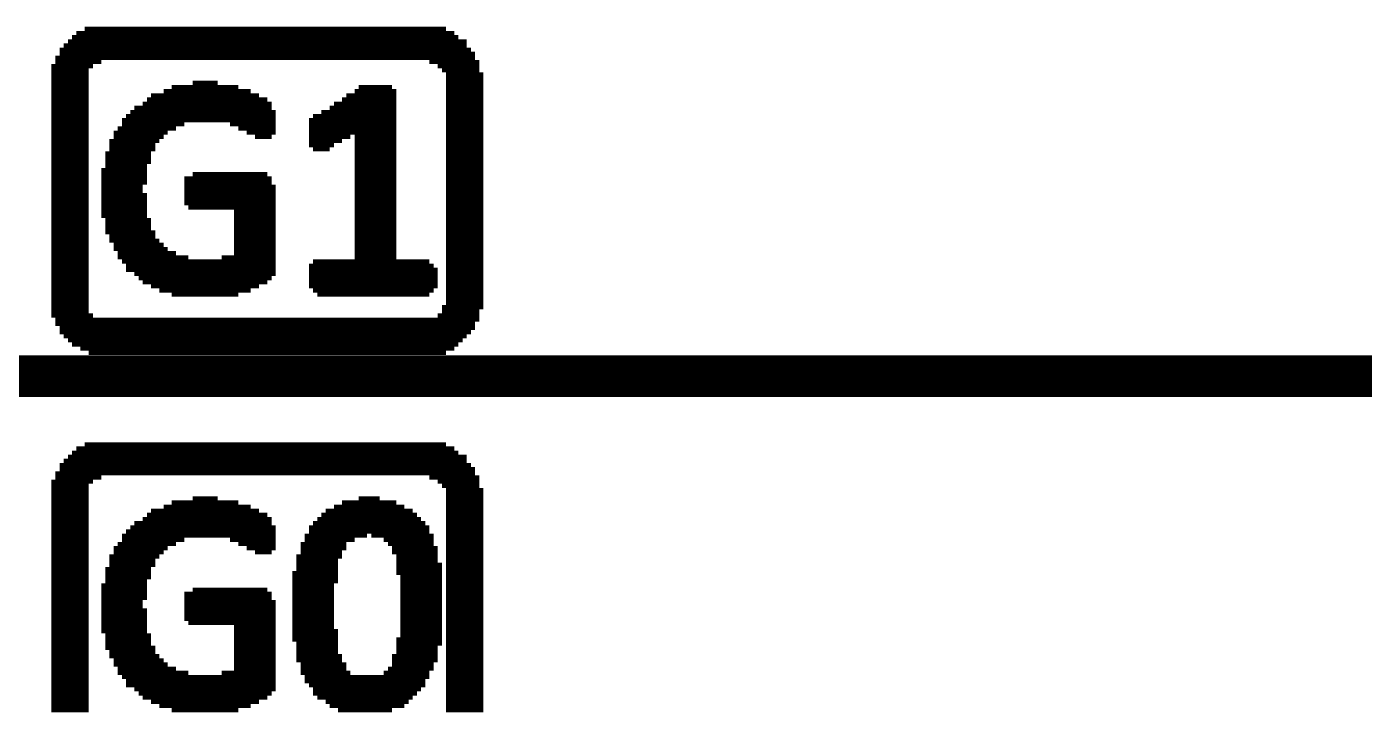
# Model space of a CAD drawing. Header units: millimetres. Extents: x -20.3 to 71.3, y -20.5 to 20.3.
# Drawn here: x 24.46 to 32.64, y -15.9 to -11.71 of the extents above; entities that cross this region are included whole.
import ezdxf

# ---------------------------------------------------------------- set-up
doc = ezdxf.new("R2010")
doc.units = ezdxf.units.MM
doc.layers.add('Top Layer', color=7, linetype='Continuous', true_color=0xff0000)
doc.layers.add('Top Silkscreen Layer', color=7, linetype='Continuous', true_color=0xffcc00)

msp = doc.modelspace()

# ---------------------------------------------------------------- linework, layer by layer
at = {"layer": 'Top Layer', "const_width": 0.254}
msp.add_lwpolyline([(22.606, -13.843), (50.2921, -13.843)], dxfattribs=at)
at = {"layer": 'Top Silkscreen Layer', "const_width": 0.0254}
for points in [[(24.7387, -11.7704), (27.1009, -11.7704)], [(24.7387, -11.7704), (27.1009, -11.7704)], [(24.7641, -11.745), (27.0755, -11.745)], [(24.7641, -11.745), (27.0755, -11.745)], [(24.8149, -11.7196), (27.0247, -11.7196)], [(24.8149, -11.7196), (27.0247, -11.7196)], [(24.6625, -11.8466), (27.1771, -11.8466)], [(24.6625, -11.8466), (27.1771, -11.8466)], [(24.6879, -11.8212), (27.1517, -11.8212)], [(24.6879, -11.8212), (27.1517, -11.8212)], [(24.7133, -11.7958), (27.1517, -11.7958)], [(24.7133, -11.7958), (27.1517, -11.7958)], [(24.6117, -11.9482), (24.8657, -11.9482)], [(24.6117, -11.9482), (24.8657, -11.9482)], [(24.6371, -11.8974), (27.2025, -11.8974)], [(24.6371, -11.8974), (27.2025, -11.8974)], [(24.6371, -11.9228), (24.9165, -11.9228)], [(24.6371, -11.9228), (24.9165, -11.9228)], [(24.6625, -11.872), (27.2025, -11.872)], [(24.6625, -11.872), (27.2025, -11.872)], [(26.9231, -11.9228), (27.2279, -11.9228)], [(26.9231, -11.9228), (27.2279, -11.9228)], [(26.9739, -11.9482), (27.2279, -11.9482)], [(26.9739, -11.9482), (27.2279, -11.9482)], [(24.6117, -11.9736), (24.8403, -11.9736)], [(24.6117, -11.9736), (24.8403, -11.9736)], [(24.6117, -11.999), (24.8403, -11.999)], [(24.6117, -11.999), (24.8403, -11.999)], [(24.6117, -12.0244), (24.8403, -12.0244)], [(24.6117, -12.0244), (24.8403, -12.0244)], [(26.9993, -11.9736), (27.2279, -11.9736)], [(26.9993, -11.9736), (27.2279, -11.9736)], [(27.0247, -11.999), (27.2533, -11.999)], [(27.0247, -11.999), (27.2533, -11.999)], [(27.0247, -12.0244), (27.2533, -12.0244)], [(27.0247, -12.0244), (27.2533, -12.0244)], [(24.6117, -12.0498), (24.8403, -12.0498)], [(24.6117, -12.0498), (24.8403, -12.0498)], [(24.6117, -12.0752), (24.8403, -12.0752)], [(24.6117, -12.0752), (24.8403, -12.0752)], [(24.6117, -12.1006), (24.8403, -12.1006)], [(24.6117, -12.1006), (24.8403, -12.1006)], [(25.2975, -12.1006), (25.8309, -12.1006)], [(25.2975, -12.1006), (25.8309, -12.1006)], [(25.3483, -12.0752), (25.7547, -12.0752)], [(25.3483, -12.0752), (25.7547, -12.0752)], [(25.4753, -12.0498), (25.6277, -12.0498)], [(25.4753, -12.0498), (25.6277, -12.0498)], [(26.4659, -12.1006), (26.7199, -12.1006)], [(26.4659, -12.1006), (26.7199, -12.1006)], [(26.4913, -12.0752), (26.6945, -12.0752)], [(26.4913, -12.0752), (26.6945, -12.0752)], [(27.0247, -12.0498), (27.2533, -12.0498)], [(27.0247, -12.0498), (27.2533, -12.0498)], [(27.0247, -12.0752), (27.2533, -12.0752)], [(27.0247, -12.0752), (27.2533, -12.0752)], [(27.0247, -12.1006), (27.2533, -12.1006)], [(27.0247, -12.1006), (27.2533, -12.1006)], [(24.6117, -12.126), (24.8403, -12.126)], [(24.6117, -12.126), (24.8403, -12.126)], [(24.6117, -12.1514), (24.8403, -12.1514)], [(24.6117, -12.1514), (24.8403, -12.1514)], [(24.6117, -12.1768), (24.8403, -12.1768)], [(24.6117, -12.1768), (24.8403, -12.1768)], [(25.1705, -12.1768), (25.9579, -12.1768)], [(25.1705, -12.1768), (25.9579, -12.1768)], [(25.1959, -12.1514), (25.9325, -12.1514)], [(25.1959, -12.1514), (25.9325, -12.1514)], [(25.2213, -12.126), (25.8817, -12.126)], [(25.2213, -12.126), (25.8817, -12.126)], [(26.3389, -12.1768), (26.7199, -12.1768)], [(26.3389, -12.1768), (26.7199, -12.1768)], [(26.3897, -12.1514), (26.7199, -12.1514)], [(26.3897, -12.1514), (26.7199, -12.1514)], [(26.4151, -12.126), (26.7199, -12.126)], [(26.4151, -12.126), (26.7199, -12.126)], [(27.0247, -12.126), (27.2533, -12.126)], [(27.0247, -12.126), (27.2533, -12.126)], [(27.0247, -12.1514), (27.2533, -12.1514)], [(27.0247, -12.1514), (27.2533, -12.1514)], [(27.0247, -12.1768), (27.2533, -12.1768)], [(27.0247, -12.1768), (27.2533, -12.1768)], [(24.6117, -12.2022), (24.8403, -12.2022)], [(24.6117, -12.2022), (24.8403, -12.2022)], [(24.6117, -12.2276), (24.8403, -12.2276)], [(24.6117, -12.2276), (24.8403, -12.2276)], [(24.6117, -12.253), (24.8403, -12.253)], [(24.6117, -12.253), (24.8403, -12.253)], [(25.0689, -12.253), (25.9833, -12.253)], [(25.0689, -12.253), (25.9833, -12.253)], [(25.0943, -12.2276), (25.9833, -12.2276)], [(25.0943, -12.2276), (25.9833, -12.2276)], [(25.1197, -12.2022), (25.9579, -12.2022)], [(25.1197, -12.2022), (25.9579, -12.2022)], [(26.2119, -12.253), (26.7199, -12.253)], [(26.2119, -12.253), (26.7199, -12.253)], [(26.2627, -12.2276), (26.7199, -12.2276)], [(26.2627, -12.2276), (26.7199, -12.2276)], [(26.3135, -12.2022), (26.7199, -12.2022)], [(26.3135, -12.2022), (26.7199, -12.2022)], [(27.0247, -12.2022), (27.2533, -12.2022)], [(27.0247, -12.2022), (27.2533, -12.2022)], [(27.0247, -12.2276), (27.2533, -12.2276)], [(27.0247, -12.2276), (27.2533, -12.2276)], [(27.0247, -12.253), (27.2533, -12.253)], [(27.0247, -12.253), (27.2533, -12.253)], [(24.6117, -12.2784), (24.8403, -12.2784)], [(24.6117, -12.2784), (24.8403, -12.2784)], [(24.6117, -12.3038), (24.8403, -12.3038)], [(24.6117, -12.3038), (24.8403, -12.3038)], [(24.6117, -12.3292), (24.8403, -12.3292)], [(24.6117, -12.3292), (24.8403, -12.3292)], [(24.6117, -12.3546), (24.8403, -12.3546)], [(24.6117, -12.3546), (24.8403, -12.3546)], [(24.9927, -12.3546), (25.3229, -12.3546)], [(24.9927, -12.3546), (25.3229, -12.3546)], [(25.0181, -12.3292), (25.3737, -12.3292)], [(25.0181, -12.3292), (25.3737, -12.3292)], [(25.0435, -12.2784), (25.9833, -12.2784)], [(25.0435, -12.2784), (25.9833, -12.2784)], [(25.0435, -12.3038), (25.4245, -12.3038)], [(25.0435, -12.3038), (25.4245, -12.3038)], [(25.7039, -12.3038), (25.9833, -12.3038)], [(25.7039, -12.3038), (25.9833, -12.3038)], [(25.7547, -12.3292), (25.9833, -12.3292)], [(25.7547, -12.3292), (25.9833, -12.3292)], [(25.8055, -12.3546), (25.9833, -12.3546)], [(25.8055, -12.3546), (25.9833, -12.3546)], [(26.1865, -12.2784), (26.7199, -12.2784)], [(26.1865, -12.2784), (26.7199, -12.2784)], [(26.1865, -12.3038), (26.7199, -12.3038)], [(26.1865, -12.3038), (26.7199, -12.3038)], [(26.1865, -12.3292), (26.7199, -12.3292)], [(26.1865, -12.3292), (26.7199, -12.3292)], [(26.1865, -12.3546), (26.7199, -12.3546)], [(26.1865, -12.3546), (26.7199, -12.3546)], [(27.0247, -12.2784), (27.2533, -12.2784)], [(27.0247, -12.2784), (27.2533, -12.2784)], [(27.0247, -12.3038), (27.2533, -12.3038)], [(27.0247, -12.3038), (27.2533, -12.3038)], [(27.0247, -12.3292), (27.2533, -12.3292)], [(27.0247, -12.3292), (27.2533, -12.3292)], [(27.0247, -12.3546), (27.2533, -12.3546)], [(27.0247, -12.3546), (27.2533, -12.3546)], [(24.6117, -12.38), (24.8403, -12.38)], [(24.6117, -12.38), (24.8403, -12.38)], [(24.6117, -12.4054), (24.8403, -12.4054)], [(24.6117, -12.4054), (24.8403, -12.4054)], [(24.6117, -12.4308), (24.8403, -12.4308)], [(24.6117, -12.4308), (24.8403, -12.4308)], [(24.9673, -12.4054), (25.2721, -12.4054)], [(24.9673, -12.4054), (25.2721, -12.4054)], [(24.9673, -12.4308), (25.2467, -12.4308)], [(24.9673, -12.4308), (25.2467, -12.4308)], [(24.9927, -12.38), (25.2975, -12.38)], [(24.9927, -12.38), (25.2975, -12.38)], [(25.8563, -12.38), (25.9579, -12.38)], [(25.8563, -12.38), (25.9579, -12.38)], [(26.1865, -12.38), (26.4405, -12.38)], [(26.1865, -12.38), (26.4405, -12.38)], [(26.1865, -12.4054), (26.3897, -12.4054)], [(26.1865, -12.4054), (26.3897, -12.4054)], [(26.1865, -12.4308), (26.3389, -12.4308)], [(26.1865, -12.4308), (26.3389, -12.4308)], [(26.4659, -12.38), (26.7199, -12.38)], [(26.4659, -12.38), (26.7199, -12.38)], [(26.4659, -12.4054), (26.7199, -12.4054)], [(26.4659, -12.4054), (26.7199, -12.4054)], [(26.4659, -12.4308), (26.7199, -12.4308)], [(26.4659, -12.4308), (26.7199, -12.4308)], [(27.0247, -12.38), (27.2533, -12.38)], [(27.0247, -12.38), (27.2533, -12.38)], [(27.0247, -12.4054), (27.2533, -12.4054)], [(27.0247, -12.4054), (27.2533, -12.4054)], [(27.0247, -12.4308), (27.2533, -12.4308)], [(27.0247, -12.4308), (27.2533, -12.4308)], [(24.6117, -12.4562), (24.8403, -12.4562)], [(24.6117, -12.4562), (24.8403, -12.4562)], [(24.6117, -12.4816), (24.8403, -12.4816)], [(24.6117, -12.4816), (24.8403, -12.4816)], [(24.6117, -12.507), (24.8403, -12.507)], [(24.6117, -12.507), (24.8403, -12.507)], [(24.9419, -12.4816), (25.2213, -12.4816)], [(24.9419, -12.4816), (25.2213, -12.4816)], [(24.9419, -12.507), (25.2213, -12.507)], [(24.9419, -12.507), (25.2213, -12.507)], [(24.9673, -12.4562), (25.2467, -12.4562)], [(24.9673, -12.4562), (25.2467, -12.4562)], [(26.2119, -12.4562), (26.3135, -12.4562)], [(26.2119, -12.4562), (26.3135, -12.4562)], [(26.4659, -12.4562), (26.7199, -12.4562)], [(26.4659, -12.4562), (26.7199, -12.4562)], [(26.4659, -12.4816), (26.7199, -12.4816)], [(26.4659, -12.4816), (26.7199, -12.4816)], [(26.4659, -12.507), (26.7199, -12.507)], [(26.4659, -12.507), (26.7199, -12.507)], [(27.0247, -12.4562), (27.2533, -12.4562)], [(27.0247, -12.4562), (27.2533, -12.4562)], [(27.0247, -12.4816), (27.2533, -12.4816)], [(27.0247, -12.4816), (27.2533, -12.4816)], [(27.0247, -12.507), (27.2533, -12.507)], [(27.0247, -12.507), (27.2533, -12.507)], [(24.6117, -12.5324), (24.8403, -12.5324)], [(24.6117, -12.5324), (24.8403, -12.5324)], [(24.6117, -12.5578), (24.8403, -12.5578)], [(24.6117, -12.5578), (24.8403, -12.5578)], [(24.6117, -12.5832), (24.8403, -12.5832)], [(24.6117, -12.5832), (24.8403, -12.5832)], [(24.9165, -12.5832), (25.1959, -12.5832)], [(24.9165, -12.5832), (25.1959, -12.5832)], [(24.9419, -12.5324), (25.2213, -12.5324)], [(24.9419, -12.5324), (25.2213, -12.5324)], [(24.9419, -12.5578), (25.1959, -12.5578)], [(24.9419, -12.5578), (25.1959, -12.5578)], [(26.4659, -12.5324), (26.7199, -12.5324)], [(26.4659, -12.5324), (26.7199, -12.5324)], [(26.4659, -12.5578), (26.7199, -12.5578)], [(26.4659, -12.5578), (26.7199, -12.5578)], [(26.4659, -12.5832), (26.7199, -12.5832)], [(26.4659, -12.5832), (26.7199, -12.5832)], [(27.0247, -12.5324), (27.2533, -12.5324)], [(27.0247, -12.5324), (27.2533, -12.5324)], [(27.0247, -12.5578), (27.2533, -12.5578)], [(27.0247, -12.5578), (27.2533, -12.5578)], [(27.0247, -12.5832), (27.2533, -12.5832)], [(27.0247, -12.5832), (27.2533, -12.5832)], [(24.6117, -12.6086), (24.8403, -12.6086)], [(24.6117, -12.6086), (24.8403, -12.6086)], [(24.6117, -12.634), (24.8403, -12.634)], [(24.6117, -12.634), (24.8403, -12.634)], [(24.6117, -12.6594), (24.8403, -12.6594)], [(24.6117, -12.6594), (24.8403, -12.6594)], [(24.6117, -12.6848), (24.8403, -12.6848)], [(24.6117, -12.6848), (24.8403, -12.6848)], [(24.9165, -12.6086), (25.1959, -12.6086)], [(24.9165, -12.6086), (25.1959, -12.6086)], [(24.9165, -12.634), (25.1959, -12.634)], [(24.9165, -12.634), (25.1959, -12.634)], [(24.9165, -12.6594), (25.1959, -12.6594)], [(24.9165, -12.6594), (25.1959, -12.6594)], [(24.9165, -12.6848), (25.1705, -12.6848)], [(24.9165, -12.6848), (25.1705, -12.6848)], [(25.4245, -12.634), (25.9579, -12.634)], [(25.4245, -12.634), (25.9579, -12.634)], [(25.4245, -12.6594), (25.9579, -12.6594)], [(25.4245, -12.6594), (25.9579, -12.6594)], [(25.4245, -12.6848), (25.9833, -12.6848)], [(25.4245, -12.6848), (25.9833, -12.6848)], [(25.4753, -12.6086), (25.9325, -12.6086)], [(25.4753, -12.6086), (25.9325, -12.6086)], [(26.4659, -12.6086), (26.7199, -12.6086)], [(26.4659, -12.6086), (26.7199, -12.6086)], [(26.4659, -12.634), (26.7199, -12.634)], [(26.4659, -12.634), (26.7199, -12.634)], [(26.4659, -12.6594), (26.7199, -12.6594)], [(26.4659, -12.6594), (26.7199, -12.6594)], [(26.4659, -12.6848), (26.7199, -12.6848)], [(26.4659, -12.6848), (26.7199, -12.6848)], [(27.0247, -12.6086), (27.2533, -12.6086)], [(27.0247, -12.6086), (27.2533, -12.6086)], [(27.0247, -12.634), (27.2533, -12.634)], [(27.0247, -12.634), (27.2533, -12.634)], [(27.0247, -12.6594), (27.2533, -12.6594)], [(27.0247, -12.6594), (27.2533, -12.6594)], [(27.0247, -12.6848), (27.2533, -12.6848)], [(27.0247, -12.6848), (27.2533, -12.6848)], [(24.6117, -12.7102), (24.8403, -12.7102)], [(24.6117, -12.7102), (24.8403, -12.7102)], [(24.6117, -12.7356), (24.8403, -12.7356)], [(24.6117, -12.7356), (24.8403, -12.7356)], [(24.6117, -12.761), (24.8403, -12.761)], [(24.6117, -12.761), (24.8403, -12.761)], [(24.9165, -12.7102), (25.1705, -12.7102)], [(24.9165, -12.7102), (25.1705, -12.7102)], [(24.9165, -12.7356), (25.1959, -12.7356)], [(24.9165, -12.7356), (25.1959, -12.7356)], [(24.9165, -12.761), (25.1959, -12.761)], [(24.9165, -12.761), (25.1959, -12.761)], [(25.4245, -12.7102), (25.9833, -12.7102)], [(25.4245, -12.7102), (25.9833, -12.7102)], [(25.4245, -12.7356), (25.9833, -12.7356)], [(25.4245, -12.7356), (25.9833, -12.7356)], [(25.4245, -12.761), (25.9833, -12.761)], [(25.4245, -12.761), (25.9833, -12.761)], [(26.4659, -12.7102), (26.7199, -12.7102)], [(26.4659, -12.7102), (26.7199, -12.7102)], [(26.4659, -12.7356), (26.7199, -12.7356)], [(26.4659, -12.7356), (26.7199, -12.7356)], [(26.4659, -12.761), (26.7199, -12.761)], [(26.4659, -12.761), (26.7199, -12.761)], [(27.0247, -12.7102), (27.2533, -12.7102)], [(27.0247, -12.7102), (27.2533, -12.7102)], [(27.0247, -12.7356), (27.2533, -12.7356)], [(27.0247, -12.7356), (27.2533, -12.7356)], [(27.0247, -12.761), (27.2533, -12.761)], [(27.0247, -12.761), (27.2533, -12.761)], [(24.6117, -12.7864), (24.8403, -12.7864)], [(24.6117, -12.7864), (24.8403, -12.7864)], [(24.6117, -12.8118), (24.8403, -12.8118)], [(24.6117, -12.8118), (24.8403, -12.8118)], [(24.6117, -12.8372), (24.8403, -12.8372)], [(24.6117, -12.8372), (24.8403, -12.8372)], [(24.9165, -12.7864), (25.1959, -12.7864)], [(24.9165, -12.7864), (25.1959, -12.7864)], [(24.9165, -12.8118), (25.1959, -12.8118)], [(24.9165, -12.8118), (25.1959, -12.8118)], [(24.9165, -12.8372), (25.1959, -12.8372)], [(24.9165, -12.8372), (25.1959, -12.8372)], [(25.4245, -12.7864), (25.9833, -12.7864)], [(25.4245, -12.7864), (25.9833, -12.7864)], [(25.4499, -12.8118), (25.9833, -12.8118)], [(25.4499, -12.8118), (25.9833, -12.8118)], [(25.7293, -12.8372), (25.9833, -12.8372)], [(25.7293, -12.8372), (25.9833, -12.8372)], [(26.4659, -12.7864), (26.7199, -12.7864)], [(26.4659, -12.7864), (26.7199, -12.7864)], [(26.4659, -12.8118), (26.7199, -12.8118)], [(26.4659, -12.8118), (26.7199, -12.8118)], [(26.4659, -12.8372), (26.7199, -12.8372)], [(26.4659, -12.8372), (26.7199, -12.8372)], [(27.0247, -12.7864), (27.2533, -12.7864)], [(27.0247, -12.7864), (27.2533, -12.7864)], [(27.0247, -12.8118), (27.2533, -12.8118)], [(27.0247, -12.8118), (27.2533, -12.8118)], [(27.0247, -12.8372), (27.2533, -12.8372)], [(27.0247, -12.8372), (27.2533, -12.8372)], [(24.6117, -12.8626), (24.8403, -12.8626)], [(24.6117, -12.8626), (24.8403, -12.8626)], [(24.6117, -12.888), (24.8403, -12.888)], [(24.6117, -12.888), (24.8403, -12.888)], [(24.6117, -12.9134), (24.8403, -12.9134)], [(24.6117, -12.9134), (24.8403, -12.9134)], [(24.9165, -12.8626), (25.1959, -12.8626)], [(24.9165, -12.8626), (25.1959, -12.8626)], [(24.9419, -12.888), (25.2213, -12.888)], [(24.9419, -12.888), (25.2213, -12.888)], [(24.9419, -12.9134), (25.2213, -12.9134)], [(24.9419, -12.9134), (25.2213, -12.9134)], [(25.7293, -12.8626), (25.9833, -12.8626)], [(25.7293, -12.8626), (25.9833, -12.8626)], [(25.7293, -12.888), (25.9833, -12.888)], [(25.7293, -12.888), (25.9833, -12.888)], [(25.7293, -12.9134), (25.9833, -12.9134)], [(25.7293, -12.9134), (25.9833, -12.9134)], [(26.4659, -12.8626), (26.7199, -12.8626)], [(26.4659, -12.8626), (26.7199, -12.8626)], [(26.4659, -12.888), (26.7199, -12.888)], [(26.4659, -12.888), (26.7199, -12.888)], [(26.4659, -12.9134), (26.7199, -12.9134)], [(26.4659, -12.9134), (26.7199, -12.9134)], [(27.0247, -12.8626), (27.2533, -12.8626)], [(27.0247, -12.8626), (27.2533, -12.8626)], [(27.0247, -12.888), (27.2533, -12.888)], [(27.0247, -12.888), (27.2533, -12.888)], [(27.0247, -12.9134), (27.2533, -12.9134)], [(27.0247, -12.9134), (27.2533, -12.9134)], [(24.6117, -12.9388), (24.8403, -12.9388)], [(24.6117, -12.9388), (24.8403, -12.9388)], [(24.6117, -12.9642), (24.8403, -12.9642)], [(24.6117, -12.9642), (24.8403, -12.9642)], [(24.6117, -12.9896), (24.8403, -12.9896)], [(24.6117, -12.9896), (24.8403, -12.9896)], [(24.9419, -12.9388), (25.2213, -12.9388)], [(24.9419, -12.9388), (25.2213, -12.9388)], [(24.9419, -12.9642), (25.2467, -12.9642)], [(24.9419, -12.9642), (25.2467, -12.9642)], [(24.9673, -12.9896), (25.2467, -12.9896)], [(24.9673, -12.9896), (25.2467, -12.9896)], [(25.7293, -12.9388), (25.9833, -12.9388)], [(25.7293, -12.9388), (25.9833, -12.9388)], [(25.7293, -12.9642), (25.9833, -12.9642)], [(25.7293, -12.9642), (25.9833, -12.9642)], [(25.7293, -12.9896), (25.9833, -12.9896)], [(25.7293, -12.9896), (25.9833, -12.9896)], [(26.4659, -12.9388), (26.7199, -12.9388)], [(26.4659, -12.9388), (26.7199, -12.9388)], [(26.4659, -12.9642), (26.7199, -12.9642)], [(26.4659, -12.9642), (26.7199, -12.9642)], [(26.4659, -12.9896), (26.7199, -12.9896)], [(26.4659, -12.9896), (26.7199, -12.9896)], [(27.0247, -12.9388), (27.2533, -12.9388)], [(27.0247, -12.9388), (27.2533, -12.9388)], [(27.0247, -12.9642), (27.2533, -12.9642)], [(27.0247, -12.9642), (27.2533, -12.9642)], [(27.0247, -12.9896), (27.2533, -12.9896)], [(27.0247, -12.9896), (27.2533, -12.9896)], [(24.6117, -13.015), (24.8403, -13.015)], [(24.6117, -13.015), (24.8403, -13.015)], [(24.6117, -13.0404), (24.8403, -13.0404)], [(24.6117, -13.0404), (24.8403, -13.0404)], [(24.6117, -13.0658), (24.8403, -13.0658)], [(24.6117, -13.0658), (24.8403, -13.0658)], [(24.6117, -13.0912), (24.8403, -13.0912)], [(24.6117, -13.0912), (24.8403, -13.0912)], [(24.9673, -13.015), (25.2721, -13.015)], [(24.9673, -13.015), (25.2721, -13.015)], [(24.9927, -13.0404), (25.2975, -13.0404)], [(24.9927, -13.0404), (25.2975, -13.0404)], [(24.9927, -13.0658), (25.3229, -13.0658)], [(24.9927, -13.0658), (25.3229, -13.0658)], [(25.0181, -13.0912), (25.3737, -13.0912)], [(25.0181, -13.0912), (25.3737, -13.0912)], [(25.7293, -13.015), (25.9833, -13.015)], [(25.7293, -13.015), (25.9833, -13.015)], [(25.7293, -13.0404), (25.9833, -13.0404)], [(25.7293, -13.0404), (25.9833, -13.0404)], [(25.7293, -13.0658), (25.9833, -13.0658)], [(25.7293, -13.0658), (25.9833, -13.0658)], [(25.7293, -13.0912), (25.9833, -13.0912)], [(25.7293, -13.0912), (25.9833, -13.0912)], [(26.4659, -13.015), (26.7199, -13.015)], [(26.4659, -13.015), (26.7199, -13.015)], [(26.4659, -13.0404), (26.7199, -13.0404)], [(26.4659, -13.0404), (26.7199, -13.0404)], [(26.4659, -13.0658), (26.7199, -13.0658)], [(26.4659, -13.0658), (26.7199, -13.0658)], [(26.4659, -13.0912), (26.7199, -13.0912)], [(26.4659, -13.0912), (26.7199, -13.0912)], [(27.0247, -13.015), (27.2533, -13.015)], [(27.0247, -13.015), (27.2533, -13.015)], [(27.0247, -13.0404), (27.2533, -13.0404)], [(27.0247, -13.0404), (27.2533, -13.0404)], [(27.0247, -13.0658), (27.2533, -13.0658)], [(27.0247, -13.0658), (27.2533, -13.0658)], [(27.0247, -13.0912), (27.2533, -13.0912)], [(27.0247, -13.0912), (27.2533, -13.0912)], [(24.6117, -13.1166), (24.8403, -13.1166)], [(24.6117, -13.1166), (24.8403, -13.1166)], [(24.6117, -13.142), (24.8403, -13.142)], [(24.6117, -13.142), (24.8403, -13.142)], [(24.6117, -13.1674), (24.8403, -13.1674)], [(24.6117, -13.1674), (24.8403, -13.1674)], [(25.0181, -13.1166), (25.4499, -13.1166)], [(25.0181, -13.1166), (25.4499, -13.1166)], [(25.0435, -13.142), (25.9833, -13.142)], [(25.0435, -13.142), (25.9833, -13.142)], [(25.0689, -13.1674), (25.9833, -13.1674)], [(25.0689, -13.1674), (25.9833, -13.1674)], [(25.6531, -13.1166), (25.9833, -13.1166)], [(25.6531, -13.1166), (25.9833, -13.1166)], [(26.1865, -13.1674), (26.9485, -13.1674)], [(26.1865, -13.1674), (26.9485, -13.1674)], [(26.2119, -13.142), (26.9231, -13.142)], [(26.2119, -13.142), (26.9231, -13.142)], [(26.4659, -13.1166), (26.7199, -13.1166)], [(26.4659, -13.1166), (26.7199, -13.1166)], [(27.0247, -13.1166), (27.2533, -13.1166)], [(27.0247, -13.1166), (27.2533, -13.1166)], [(27.0247, -13.142), (27.2533, -13.142)], [(27.0247, -13.142), (27.2533, -13.142)], [(27.0247, -13.1674), (27.2533, -13.1674)], [(27.0247, -13.1674), (27.2533, -13.1674)], [(24.6117, -13.1928), (24.8403, -13.1928)], [(24.6117, -13.1928), (24.8403, -13.1928)], [(24.6117, -13.2182), (24.8403, -13.2182)], [(24.6117, -13.2182), (24.8403, -13.2182)], [(24.6117, -13.2436), (24.8403, -13.2436)], [(24.6117, -13.2436), (24.8403, -13.2436)], [(25.0689, -13.1928), (25.9833, -13.1928)], [(25.0689, -13.1928), (25.9833, -13.1928)], [(25.1197, -13.2182), (25.9833, -13.2182)], [(25.1197, -13.2182), (25.9833, -13.2182)], [(25.1451, -13.2436), (25.9579, -13.2436)], [(25.1451, -13.2436), (25.9579, -13.2436)], [(26.1865, -13.1928), (26.9739, -13.1928)], [(26.1865, -13.1928), (26.9739, -13.1928)], [(26.1865, -13.2182), (26.9739, -13.2182)], [(26.1865, -13.2182), (26.9739, -13.2182)], [(26.1865, -13.2436), (26.9739, -13.2436)], [(26.1865, -13.2436), (26.9739, -13.2436)], [(27.0247, -13.1928), (27.2533, -13.1928)], [(27.0247, -13.1928), (27.2533, -13.1928)], [(27.0247, -13.2182), (27.2533, -13.2182)], [(27.0247, -13.2182), (27.2533, -13.2182)], [(27.0247, -13.2436), (27.2533, -13.2436)], [(27.0247, -13.2436), (27.2533, -13.2436)], [(24.6117, -13.269), (24.8403, -13.269)], [(24.6117, -13.269), (24.8403, -13.269)], [(24.6117, -13.2944), (24.8403, -13.2944)], [(24.6117, -13.2944), (24.8403, -13.2944)], [(24.6117, -13.3198), (24.8403, -13.3198)], [(24.6117, -13.3198), (24.8403, -13.3198)], [(25.1705, -13.269), (25.9325, -13.269)], [(25.1705, -13.269), (25.9325, -13.269)], [(25.2213, -13.2944), (25.8817, -13.2944)], [(25.2213, -13.2944), (25.8817, -13.2944)], [(25.2721, -13.3198), (25.8309, -13.3198)], [(25.2721, -13.3198), (25.8309, -13.3198)], [(26.1865, -13.269), (26.9739, -13.269)], [(26.1865, -13.269), (26.9739, -13.269)], [(26.1865, -13.2944), (26.9739, -13.2944)], [(26.1865, -13.2944), (26.9739, -13.2944)], [(26.2119, -13.3198), (26.9485, -13.3198)], [(26.2119, -13.3198), (26.9485, -13.3198)], [(27.0247, -13.269), (27.2533, -13.269)], [(27.0247, -13.269), (27.2533, -13.269)], [(27.0247, -13.2944), (27.2533, -13.2944)], [(27.0247, -13.2944), (27.2533, -13.2944)], [(27.0247, -13.3198), (27.2533, -13.3198)], [(27.0247, -13.3198), (27.2533, -13.3198)], [(24.6117, -13.3452), (24.8403, -13.3452)], [(24.6117, -13.3452), (24.8403, -13.3452)], [(24.6117, -13.3706), (24.8403, -13.3706)], [(24.6117, -13.3706), (24.8403, -13.3706)], [(24.6117, -13.396), (24.8403, -13.396)], [(24.6117, -13.396), (24.8403, -13.396)], [(24.6117, -13.4214), (24.8403, -13.4214)], [(24.6117, -13.4214), (24.8403, -13.4214)], [(25.3483, -13.3452), (25.7547, -13.3452)], [(25.3483, -13.3452), (25.7547, -13.3452)], [(26.2373, -13.3452), (26.9231, -13.3452)], [(26.2373, -13.3452), (26.9231, -13.3452)], [(26.9993, -13.4214), (27.2533, -13.4214)], [(26.9993, -13.4214), (27.2533, -13.4214)], [(27.0247, -13.3452), (27.2533, -13.3452)], [(27.0247, -13.3452), (27.2533, -13.3452)], [(27.0247, -13.3706), (27.2533, -13.3706)], [(27.0247, -13.3706), (27.2533, -13.3706)], [(27.0247, -13.396), (27.2533, -13.396)], [(27.0247, -13.396), (27.2533, -13.396)], [(24.6117, -13.4468), (24.8403, -13.4468)], [(24.6117, -13.4468), (24.8403, -13.4468)], [(24.6117, -13.4722), (24.8657, -13.4722)], [(24.6117, -13.4722), (24.8657, -13.4722)], [(24.6371, -13.4976), (27.2279, -13.4976)], [(24.6371, -13.4976), (27.2279, -13.4976)], [(26.9739, -13.4722), (27.2279, -13.4722)], [(26.9739, -13.4722), (27.2279, -13.4722)], [(26.9993, -13.4468), (27.2279, -13.4468)], [(26.9993, -13.4468), (27.2279, -13.4468)], [(24.6371, -13.523), (27.2025, -13.523)], [(24.6371, -13.523), (27.2025, -13.523)], [(24.6625, -13.5484), (27.2025, -13.5484)], [(24.6625, -13.5484), (27.2025, -13.5484)], [(24.6625, -13.5738), (27.1771, -13.5738)], [(24.6625, -13.5738), (27.1771, -13.5738)], [(24.6879, -13.5992), (27.1517, -13.5992)], [(24.6879, -13.5992), (27.1517, -13.5992)], [(24.7133, -13.6246), (27.1263, -13.6246)], [(24.7133, -13.6246), (27.1263, -13.6246)], [(24.7387, -13.65), (27.1009, -13.65)], [(24.7387, -13.65), (27.1009, -13.65)], [(24.7895, -13.6754), (27.0755, -13.6754)], [(24.7895, -13.6754), (27.0755, -13.6754)], [(24.8403, -13.7008), (27.0247, -13.7008)], [(24.8403, -13.7008), (27.0247, -13.7008)], [(24.7387, -14.3104), (27.1009, -14.3104)], [(24.7387, -14.3104), (27.1009, -14.3104)], [(24.7641, -14.285), (27.0755, -14.285)], [(24.7641, -14.285), (27.0755, -14.285)], [(24.8149, -14.2596), (27.0247, -14.2596)], [(24.8149, -14.2596), (27.0247, -14.2596)], [(24.6625, -14.3866), (27.1771, -14.3866)], [(24.6625, -14.3866), (27.1771, -14.3866)], [(24.6879, -14.3612), (27.1517, -14.3612)], [(24.6879, -14.3612), (27.1517, -14.3612)], [(24.7133, -14.3358), (27.1517, -14.3358)], [(24.7133, -14.3358), (27.1517, -14.3358)], [(24.6371, -14.4374), (27.2025, -14.4374)], [(24.6371, -14.4374), (27.2025, -14.4374)], [(24.6371, -14.4628), (24.9165, -14.4628)], [(24.6371, -14.4628), (24.9165, -14.4628)], [(24.6625, -14.412), (27.2025, -14.412)], [(24.6625, -14.412), (27.2025, -14.412)], [(26.9231, -14.4628), (27.2279, -14.4628)], [(26.9231, -14.4628), (27.2279, -14.4628)], [(24.6117, -14.4882), (24.8657, -14.4882)], [(24.6117, -14.4882), (24.8657, -14.4882)], [(24.6117, -14.5136), (24.8403, -14.5136)], [(24.6117, -14.5136), (24.8403, -14.5136)], [(24.6117, -14.539), (24.8403, -14.539)], [(24.6117, -14.539), (24.8403, -14.539)], [(24.6117, -14.5644), (24.8403, -14.5644)], [(24.6117, -14.5644), (24.8403, -14.5644)], [(26.9739, -14.4882), (27.2279, -14.4882)], [(26.9739, -14.4882), (27.2279, -14.4882)], [(26.9993, -14.5136), (27.2279, -14.5136)], [(26.9993, -14.5136), (27.2279, -14.5136)], [(27.0247, -14.539), (27.2533, -14.539)], [(27.0247, -14.539), (27.2533, -14.539)], [(27.0247, -14.5644), (27.2533, -14.5644)], [(27.0247, -14.5644), (27.2533, -14.5644)], [(24.6117, -14.5898), (24.8403, -14.5898)], [(24.6117, -14.5898), (24.8403, -14.5898)], [(24.6117, -14.6152), (24.8403, -14.6152)], [(24.6117, -14.6152), (24.8403, -14.6152)], [(24.6117, -14.6406), (24.8403, -14.6406)], [(24.6117, -14.6406), (24.8403, -14.6406)], [(25.2975, -14.6406), (25.8309, -14.6406)], [(25.2975, -14.6406), (25.8309, -14.6406)], [(25.3483, -14.6152), (25.7547, -14.6152)], [(25.3483, -14.6152), (25.7547, -14.6152)], [(25.4753, -14.5898), (25.6277, -14.5898)], [(25.4753, -14.5898), (25.6277, -14.5898)], [(26.3389, -14.6406), (26.7707, -14.6406)], [(26.3389, -14.6406), (26.7707, -14.6406)], [(26.3897, -14.6152), (26.7199, -14.6152)], [(26.3897, -14.6152), (26.7199, -14.6152)], [(26.4913, -14.5898), (26.6183, -14.5898)], [(26.4913, -14.5898), (26.6183, -14.5898)], [(27.0247, -14.5898), (27.2533, -14.5898)], [(27.0247, -14.5898), (27.2533, -14.5898)], [(27.0247, -14.6152), (27.2533, -14.6152)], [(27.0247, -14.6152), (27.2533, -14.6152)], [(27.0247, -14.6406), (27.2533, -14.6406)], [(27.0247, -14.6406), (27.2533, -14.6406)], [(24.6117, -14.666), (24.8403, -14.666)], [(24.6117, -14.666), (24.8403, -14.666)], [(24.6117, -14.6914), (24.8403, -14.6914)], [(24.6117, -14.6914), (24.8403, -14.6914)], [(24.6117, -14.7168), (24.8403, -14.7168)], [(24.6117, -14.7168), (24.8403, -14.7168)], [(25.1705, -14.7168), (25.9579, -14.7168)], [(25.1705, -14.7168), (25.9579, -14.7168)], [(25.1959, -14.6914), (25.9325, -14.6914)], [(25.1959, -14.6914), (25.9325, -14.6914)], [(25.2213, -14.666), (25.8817, -14.666)], [(25.2213, -14.666), (25.8817, -14.666)], [(26.2373, -14.7168), (26.8723, -14.7168)], [(26.2373, -14.7168), (26.8723, -14.7168)], [(26.2627, -14.6914), (26.8469, -14.6914)], [(26.2627, -14.6914), (26.8469, -14.6914)], [(26.2881, -14.666), (26.8215, -14.666)], [(26.2881, -14.666), (26.8215, -14.666)], [(27.0247, -14.666), (27.2533, -14.666)], [(27.0247, -14.666), (27.2533, -14.666)], [(27.0247, -14.6914), (27.2533, -14.6914)], [(27.0247, -14.6914), (27.2533, -14.6914)], [(27.0247, -14.7168), (27.2533, -14.7168)], [(27.0247, -14.7168), (27.2533, -14.7168)], [(24.6117, -14.7422), (24.8403, -14.7422)], [(24.6117, -14.7422), (24.8403, -14.7422)], [(24.6117, -14.7676), (24.8403, -14.7676)], [(24.6117, -14.7676), (24.8403, -14.7676)], [(24.6117, -14.793), (24.8403, -14.793)], [(24.6117, -14.793), (24.8403, -14.793)], [(25.0689, -14.793), (25.9833, -14.793)], [(25.0689, -14.793), (25.9833, -14.793)], [(25.0943, -14.7676), (25.9833, -14.7676)], [(25.0943, -14.7676), (25.9833, -14.7676)], [(25.1197, -14.7422), (25.9579, -14.7422)], [(25.1197, -14.7422), (25.9579, -14.7422)], [(26.1865, -14.7676), (26.9231, -14.7676)], [(26.1865, -14.7676), (26.9231, -14.7676)], [(26.1865, -14.793), (26.9231, -14.793)], [(26.1865, -14.793), (26.9231, -14.793)], [(26.2119, -14.7422), (26.8977, -14.7422)], [(26.2119, -14.7422), (26.8977, -14.7422)], [(27.0247, -14.7422), (27.2533, -14.7422)], [(27.0247, -14.7422), (27.2533, -14.7422)], [(27.0247, -14.7676), (27.2533, -14.7676)], [(27.0247, -14.7676), (27.2533, -14.7676)], [(27.0247, -14.793), (27.2533, -14.793)], [(27.0247, -14.793), (27.2533, -14.793)], [(24.6117, -14.8184), (24.8403, -14.8184)], [(24.6117, -14.8184), (24.8403, -14.8184)], [(24.6117, -14.8438), (24.8403, -14.8438)], [(24.6117, -14.8438), (24.8403, -14.8438)], [(24.6117, -14.8692), (24.8403, -14.8692)], [(24.6117, -14.8692), (24.8403, -14.8692)], [(25.0181, -14.8692), (25.3737, -14.8692)], [(25.0181, -14.8692), (25.3737, -14.8692)], [(25.0435, -14.8184), (25.9833, -14.8184)], [(25.0435, -14.8184), (25.9833, -14.8184)], [(25.0435, -14.8438), (25.4245, -14.8438)], [(25.0435, -14.8438), (25.4245, -14.8438)], [(25.7039, -14.8438), (25.9833, -14.8438)], [(25.7039, -14.8438), (25.9833, -14.8438)], [(25.7547, -14.8692), (25.9833, -14.8692)], [(25.7547, -14.8692), (25.9833, -14.8692)], [(26.1357, -14.8692), (26.4151, -14.8692)], [(26.1357, -14.8692), (26.4151, -14.8692)], [(26.1611, -14.8184), (26.5421, -14.8184)], [(26.1611, -14.8184), (26.5421, -14.8184)], [(26.1611, -14.8438), (26.4659, -14.8438)], [(26.1611, -14.8438), (26.4659, -14.8438)], [(26.5675, -14.8184), (26.9485, -14.8184)], [(26.5675, -14.8184), (26.9485, -14.8184)], [(26.6437, -14.8438), (26.9485, -14.8438)], [(26.6437, -14.8438), (26.9485, -14.8438)], [(26.6691, -14.8692), (26.9485, -14.8692)], [(26.6691, -14.8692), (26.9485, -14.8692)], [(27.0247, -14.8184), (27.2533, -14.8184)], [(27.0247, -14.8184), (27.2533, -14.8184)], [(27.0247, -14.8438), (27.2533, -14.8438)], [(27.0247, -14.8438), (27.2533, -14.8438)], [(27.0247, -14.8692), (27.2533, -14.8692)], [(27.0247, -14.8692), (27.2533, -14.8692)], [(24.6117, -14.8946), (24.8403, -14.8946)], [(24.6117, -14.8946), (24.8403, -14.8946)], [(24.6117, -14.92), (24.8403, -14.92)], [(24.6117, -14.92), (24.8403, -14.92)], [(24.6117, -14.9454), (24.8403, -14.9454)], [(24.6117, -14.9454), (24.8403, -14.9454)], [(24.6117, -14.9708), (24.8403, -14.9708)], [(24.6117, -14.9708), (24.8403, -14.9708)], [(24.9673, -14.9454), (25.2721, -14.9454)], [(24.9673, -14.9454), (25.2721, -14.9454)], [(24.9673, -14.9708), (25.2467, -14.9708)], [(24.9673, -14.9708), (25.2467, -14.9708)], [(24.9927, -14.8946), (25.3229, -14.8946)], [(24.9927, -14.8946), (25.3229, -14.8946)], [(24.9927, -14.92), (25.2975, -14.92)], [(24.9927, -14.92), (25.2975, -14.92)], [(25.8055, -14.8946), (25.9833, -14.8946)], [(25.8055, -14.8946), (25.9833, -14.8946)], [(25.8563, -14.92), (25.9579, -14.92)], [(25.8563, -14.92), (25.9579, -14.92)], [(26.1103, -14.9454), (26.3897, -14.9454)], [(26.1103, -14.9454), (26.3897, -14.9454)], [(26.1103, -14.9708), (26.3643, -14.9708)], [(26.1103, -14.9708), (26.3643, -14.9708)], [(26.1357, -14.8946), (26.4151, -14.8946)], [(26.1357, -14.8946), (26.4151, -14.8946)], [(26.1357, -14.92), (26.3897, -14.92)], [(26.1357, -14.92), (26.3897, -14.92)], [(26.6945, -14.8946), (26.9739, -14.8946)], [(26.6945, -14.8946), (26.9739, -14.8946)], [(26.6945, -14.92), (26.9739, -14.92)], [(26.6945, -14.92), (26.9739, -14.92)], [(26.7199, -14.9454), (26.9739, -14.9454)], [(26.7199, -14.9454), (26.9739, -14.9454)], [(26.7199, -14.9708), (26.9739, -14.9708)], [(26.7199, -14.9708), (26.9739, -14.9708)], [(27.0247, -14.8946), (27.2533, -14.8946)], [(27.0247, -14.8946), (27.2533, -14.8946)], [(27.0247, -14.92), (27.2533, -14.92)], [(27.0247, -14.92), (27.2533, -14.92)], [(27.0247, -14.9454), (27.2533, -14.9454)], [(27.0247, -14.9454), (27.2533, -14.9454)], [(27.0247, -14.9708), (27.2533, -14.9708)], [(27.0247, -14.9708), (27.2533, -14.9708)], [(24.6117, -14.9962), (24.8403, -14.9962)], [(24.6117, -14.9962), (24.8403, -14.9962)], [(24.6117, -15.0216), (24.8403, -15.0216)], [(24.6117, -15.0216), (24.8403, -15.0216)], [(24.6117, -15.047), (24.8403, -15.047)], [(24.6117, -15.047), (24.8403, -15.047)], [(24.9419, -15.0216), (25.2213, -15.0216)], [(24.9419, -15.0216), (25.2213, -15.0216)], [(24.9419, -15.047), (25.2213, -15.047)], [(24.9419, -15.047), (25.2213, -15.047)], [(24.9673, -14.9962), (25.2467, -14.9962)], [(24.9673, -14.9962), (25.2467, -14.9962)], [(26.0849, -15.047), (26.3643, -15.047)], [(26.0849, -15.047), (26.3643, -15.047)], [(26.1103, -14.9962), (26.3643, -14.9962)], [(26.1103, -14.9962), (26.3643, -14.9962)], [(26.1103, -15.0216), (26.3643, -15.0216)], [(26.1103, -15.0216), (26.3643, -15.0216)], [(26.7199, -14.9962), (26.9993, -14.9962)], [(26.7199, -14.9962), (26.9993, -14.9962)], [(26.7199, -15.0216), (26.9993, -15.0216)], [(26.7199, -15.0216), (26.9993, -15.0216)], [(26.7199, -15.047), (26.9993, -15.047)], [(26.7199, -15.047), (26.9993, -15.047)], [(27.0247, -14.9962), (27.2533, -14.9962)], [(27.0247, -14.9962), (27.2533, -14.9962)], [(27.0247, -15.0216), (27.2533, -15.0216)], [(27.0247, -15.0216), (27.2533, -15.0216)], [(27.0247, -15.047), (27.2533, -15.047)], [(27.0247, -15.047), (27.2533, -15.047)], [(24.6117, -15.0724), (24.8403, -15.0724)], [(24.6117, -15.0724), (24.8403, -15.0724)], [(24.6117, -15.0978), (24.8403, -15.0978)], [(24.6117, -15.0978), (24.8403, -15.0978)], [(24.6117, -15.1232), (24.8403, -15.1232)], [(24.6117, -15.1232), (24.8403, -15.1232)], [(24.9165, -15.1232), (25.1959, -15.1232)], [(24.9165, -15.1232), (25.1959, -15.1232)], [(24.9419, -15.0724), (25.2213, -15.0724)], [(24.9419, -15.0724), (25.2213, -15.0724)], [(24.9419, -15.0978), (25.1959, -15.0978)], [(24.9419, -15.0978), (25.1959, -15.0978)], [(26.0849, -15.0724), (26.3643, -15.0724)], [(26.0849, -15.0724), (26.3643, -15.0724)], [(26.0849, -15.0978), (26.3643, -15.0978)], [(26.0849, -15.0978), (26.3643, -15.0978)], [(26.0849, -15.1232), (26.3389, -15.1232)], [(26.0849, -15.1232), (26.3389, -15.1232)], [(26.7453, -15.0724), (26.9993, -15.0724)], [(26.7453, -15.0724), (26.9993, -15.0724)], [(26.7453, -15.0978), (26.9993, -15.0978)], [(26.7453, -15.0978), (26.9993, -15.0978)], [(26.7453, -15.1232), (26.9993, -15.1232)], [(26.7453, -15.1232), (26.9993, -15.1232)], [(27.0247, -15.0724), (27.2533, -15.0724)], [(27.0247, -15.0724), (27.2533, -15.0724)], [(27.0247, -15.0978), (27.2533, -15.0978)], [(27.0247, -15.0978), (27.2533, -15.0978)], [(27.0247, -15.1232), (27.2533, -15.1232)], [(27.0247, -15.1232), (27.2533, -15.1232)], [(24.6117, -15.1486), (24.8403, -15.1486)], [(24.6117, -15.1486), (24.8403, -15.1486)], [(24.6117, -15.174), (24.8403, -15.174)], [(24.6117, -15.174), (24.8403, -15.174)], [(24.6117, -15.1994), (24.8403, -15.1994)], [(24.6117, -15.1994), (24.8403, -15.1994)], [(24.9165, -15.1486), (25.1959, -15.1486)], [(24.9165, -15.1486), (25.1959, -15.1486)], [(24.9165, -15.174), (25.1959, -15.174)], [(24.9165, -15.174), (25.1959, -15.174)], [(24.9165, -15.1994), (25.1959, -15.1994)], [(24.9165, -15.1994), (25.1959, -15.1994)], [(25.4245, -15.174), (25.9579, -15.174)], [(25.4245, -15.174), (25.9579, -15.174)], [(25.4245, -15.1994), (25.9579, -15.1994)], [(25.4245, -15.1994), (25.9579, -15.1994)], [(25.4753, -15.1486), (25.9325, -15.1486)], [(25.4753, -15.1486), (25.9325, -15.1486)], [(26.0849, -15.1486), (26.3389, -15.1486)], [(26.0849, -15.1486), (26.3389, -15.1486)], [(26.0849, -15.174), (26.3389, -15.174)], [(26.0849, -15.174), (26.3389, -15.174)], [(26.0849, -15.1994), (26.3389, -15.1994)], [(26.0849, -15.1994), (26.3389, -15.1994)], [(26.7453, -15.1486), (26.9993, -15.1486)], [(26.7453, -15.1486), (26.9993, -15.1486)], [(26.7453, -15.174), (26.9993, -15.174)], [(26.7453, -15.174), (26.9993, -15.174)], [(26.7453, -15.1994), (26.9993, -15.1994)], [(26.7453, -15.1994), (26.9993, -15.1994)], [(27.0247, -15.1486), (27.2533, -15.1486)], [(27.0247, -15.1486), (27.2533, -15.1486)], [(27.0247, -15.174), (27.2533, -15.174)], [(27.0247, -15.174), (27.2533, -15.174)], [(27.0247, -15.1994), (27.2533, -15.1994)], [(27.0247, -15.1994), (27.2533, -15.1994)], [(24.6117, -15.2248), (24.8403, -15.2248)], [(24.6117, -15.2248), (24.8403, -15.2248)], [(24.6117, -15.2502), (24.8403, -15.2502)], [(24.6117, -15.2502), (24.8403, -15.2502)], [(24.6117, -15.2756), (24.8403, -15.2756)], [(24.6117, -15.2756), (24.8403, -15.2756)], [(24.6117, -15.301), (24.8403, -15.301)], [(24.6117, -15.301), (24.8403, -15.301)], [(24.9165, -15.2248), (25.1705, -15.2248)], [(24.9165, -15.2248), (25.1705, -15.2248)], [(24.9165, -15.2502), (25.1705, -15.2502)], [(24.9165, -15.2502), (25.1705, -15.2502)], [(24.9165, -15.2756), (25.1959, -15.2756)], [(24.9165, -15.2756), (25.1959, -15.2756)], [(24.9165, -15.301), (25.1959, -15.301)], [(24.9165, -15.301), (25.1959, -15.301)], [(25.4245, -15.2248), (25.9833, -15.2248)], [(25.4245, -15.2248), (25.9833, -15.2248)], [(25.4245, -15.2502), (25.9833, -15.2502)], [(25.4245, -15.2502), (25.9833, -15.2502)], [(25.4245, -15.2756), (25.9833, -15.2756)], [(25.4245, -15.2756), (25.9833, -15.2756)], [(25.4245, -15.301), (25.9833, -15.301)], [(25.4245, -15.301), (25.9833, -15.301)], [(26.0849, -15.2248), (26.3389, -15.2248)], [(26.0849, -15.2248), (26.3389, -15.2248)], [(26.0849, -15.2502), (26.3389, -15.2502)], [(26.0849, -15.2502), (26.3389, -15.2502)], [(26.0849, -15.2756), (26.3389, -15.2756)], [(26.0849, -15.2756), (26.3389, -15.2756)], [(26.0849, -15.301), (26.3389, -15.301)], [(26.0849, -15.301), (26.3389, -15.301)], [(26.7453, -15.2248), (26.9993, -15.2248)], [(26.7453, -15.2248), (26.9993, -15.2248)], [(26.7453, -15.2502), (26.9993, -15.2502)], [(26.7453, -15.2502), (26.9993, -15.2502)], [(26.7453, -15.2756), (26.9993, -15.2756)], [(26.7453, -15.2756), (26.9993, -15.2756)], [(26.7453, -15.301), (26.9993, -15.301)], [(26.7453, -15.301), (26.9993, -15.301)], [(27.0247, -15.2248), (27.2533, -15.2248)], [(27.0247, -15.2248), (27.2533, -15.2248)], [(27.0247, -15.2502), (27.2533, -15.2502)], [(27.0247, -15.2502), (27.2533, -15.2502)], [(27.0247, -15.2756), (27.2533, -15.2756)], [(27.0247, -15.2756), (27.2533, -15.2756)], [(27.0247, -15.301), (27.2533, -15.301)], [(27.0247, -15.301), (27.2533, -15.301)], [(24.6117, -15.3264), (24.8403, -15.3264)], [(24.6117, -15.3264), (24.8403, -15.3264)], [(24.6117, -15.3518), (24.8403, -15.3518)], [(24.6117, -15.3518), (24.8403, -15.3518)], [(24.6117, -15.3772), (24.8403, -15.3772)], [(24.6117, -15.3772), (24.8403, -15.3772)], [(24.9165, -15.3264), (25.1959, -15.3264)], [(24.9165, -15.3264), (25.1959, -15.3264)], [(24.9165, -15.3518), (25.1959, -15.3518)], [(24.9165, -15.3518), (25.1959, -15.3518)], [(24.9165, -15.3772), (25.1959, -15.3772)], [(24.9165, -15.3772), (25.1959, -15.3772)], [(25.4245, -15.3264), (25.9833, -15.3264)], [(25.4245, -15.3264), (25.9833, -15.3264)], [(25.4499, -15.3518), (25.9833, -15.3518)], [(25.4499, -15.3518), (25.9833, -15.3518)], [(25.7293, -15.3772), (25.9833, -15.3772)], [(25.7293, -15.3772), (25.9833, -15.3772)], [(26.0849, -15.3264), (26.3389, -15.3264)], [(26.0849, -15.3264), (26.3389, -15.3264)], [(26.0849, -15.3518), (26.3389, -15.3518)], [(26.0849, -15.3518), (26.3389, -15.3518)], [(26.0849, -15.3772), (26.3389, -15.3772)], [(26.0849, -15.3772), (26.3389, -15.3772)], [(26.7453, -15.3264), (26.9993, -15.3264)], [(26.7453, -15.3264), (26.9993, -15.3264)], [(26.7453, -15.3518), (26.9993, -15.3518)], [(26.7453, -15.3518), (26.9993, -15.3518)], [(26.7453, -15.3772), (26.9993, -15.3772)], [(26.7453, -15.3772), (26.9993, -15.3772)], [(27.0247, -15.3264), (27.2533, -15.3264)], [(27.0247, -15.3264), (27.2533, -15.3264)], [(27.0247, -15.3518), (27.2533, -15.3518)], [(27.0247, -15.3518), (27.2533, -15.3518)], [(27.0247, -15.3772), (27.2533, -15.3772)], [(27.0247, -15.3772), (27.2533, -15.3772)], [(24.6117, -15.4026), (24.8403, -15.4026)], [(24.6117, -15.4026), (24.8403, -15.4026)], [(24.6117, -15.428), (24.8403, -15.428)], [(24.6117, -15.428), (24.8403, -15.428)], [(24.6117, -15.4534), (24.8403, -15.4534)], [(24.6117, -15.4534), (24.8403, -15.4534)], [(24.9165, -15.4026), (25.1959, -15.4026)], [(24.9165, -15.4026), (25.1959, -15.4026)], [(24.9419, -15.428), (25.2213, -15.428)], [(24.9419, -15.428), (25.2213, -15.428)], [(24.9419, -15.4534), (25.2213, -15.4534)], [(24.9419, -15.4534), (25.2213, -15.4534)], [(25.7293, -15.4026), (25.9833, -15.4026)], [(25.7293, -15.4026), (25.9833, -15.4026)], [(25.7293, -15.428), (25.9833, -15.428)], [(25.7293, -15.428), (25.9833, -15.428)], [(25.7293, -15.4534), (25.9833, -15.4534)], [(25.7293, -15.4534), (25.9833, -15.4534)], [(26.0849, -15.4026), (26.3643, -15.4026)], [(26.0849, -15.4026), (26.3643, -15.4026)], [(26.0849, -15.428), (26.3643, -15.428)], [(26.0849, -15.428), (26.3643, -15.428)], [(26.0849, -15.4534), (26.3643, -15.4534)], [(26.0849, -15.4534), (26.3643, -15.4534)], [(26.7199, -15.4534), (26.9993, -15.4534)], [(26.7199, -15.4534), (26.9993, -15.4534)], [(26.7453, -15.4026), (26.9993, -15.4026)], [(26.7453, -15.4026), (26.9993, -15.4026)], [(26.7453, -15.428), (26.9993, -15.428)], [(26.7453, -15.428), (26.9993, -15.428)], [(27.0247, -15.4026), (27.2533, -15.4026)], [(27.0247, -15.4026), (27.2533, -15.4026)], [(27.0247, -15.428), (27.2533, -15.428)], [(27.0247, -15.428), (27.2533, -15.428)], [(27.0247, -15.4534), (27.2533, -15.4534)], [(27.0247, -15.4534), (27.2533, -15.4534)], [(24.6117, -15.4788), (24.8403, -15.4788)], [(24.6117, -15.4788), (24.8403, -15.4788)], [(24.6117, -15.5042), (24.8403, -15.5042)], [(24.6117, -15.5042), (24.8403, -15.5042)], [(24.6117, -15.5296), (24.8403, -15.5296)], [(24.6117, -15.5296), (24.8403, -15.5296)], [(24.9419, -15.4788), (25.2213, -15.4788)], [(24.9419, -15.4788), (25.2213, -15.4788)], [(24.9419, -15.5042), (25.2467, -15.5042)], [(24.9419, -15.5042), (25.2467, -15.5042)], [(24.9673, -15.5296), (25.2467, -15.5296)], [(24.9673, -15.5296), (25.2467, -15.5296)], [(25.7293, -15.4788), (25.9833, -15.4788)], [(25.7293, -15.4788), (25.9833, -15.4788)], [(25.7293, -15.5042), (25.9833, -15.5042)], [(25.7293, -15.5042), (25.9833, -15.5042)], [(25.7293, -15.5296), (25.9833, -15.5296)], [(25.7293, -15.5296), (25.9833, -15.5296)], [(26.1103, -15.4788), (26.3643, -15.4788)], [(26.1103, -15.4788), (26.3643, -15.4788)], [(26.1103, -15.5042), (26.3643, -15.5042)], [(26.1103, -15.5042), (26.3643, -15.5042)], [(26.1103, -15.5296), (26.3643, -15.5296)], [(26.1103, -15.5296), (26.3643, -15.5296)], [(26.7199, -15.4788), (26.9993, -15.4788)], [(26.7199, -15.4788), (26.9993, -15.4788)], [(26.7199, -15.5042), (26.9739, -15.5042)], [(26.7199, -15.5042), (26.9739, -15.5042)], [(26.7199, -15.5296), (26.9739, -15.5296)], [(26.7199, -15.5296), (26.9739, -15.5296)], [(27.0247, -15.4788), (27.2533, -15.4788)], [(27.0247, -15.4788), (27.2533, -15.4788)], [(27.0247, -15.5042), (27.2533, -15.5042)], [(27.0247, -15.5042), (27.2533, -15.5042)], [(27.0247, -15.5296), (27.2533, -15.5296)], [(27.0247, -15.5296), (27.2533, -15.5296)], [(24.6117, -15.555), (24.8403, -15.555)], [(24.6117, -15.555), (24.8403, -15.555)], [(24.6117, -15.5804), (24.8403, -15.5804)], [(24.6117, -15.5804), (24.8403, -15.5804)], [(24.6117, -15.6058), (24.8403, -15.6058)], [(24.6117, -15.6058), (24.8403, -15.6058)], [(24.9673, -15.555), (25.2721, -15.555)], [(24.9673, -15.555), (25.2721, -15.555)], [(24.9927, -15.5804), (25.2975, -15.5804)], [(24.9927, -15.5804), (25.2975, -15.5804)], [(24.9927, -15.6058), (25.3229, -15.6058)], [(24.9927, -15.6058), (25.3229, -15.6058)], [(25.7293, -15.555), (25.9833, -15.555)], [(25.7293, -15.555), (25.9833, -15.555)], [(25.7293, -15.5804), (25.9833, -15.5804)], [(25.7293, -15.5804), (25.9833, -15.5804)], [(25.7293, -15.6058), (25.9833, -15.6058)], [(25.7293, -15.6058), (25.9833, -15.6058)], [(26.1103, -15.555), (26.3897, -15.555)], [(26.1103, -15.555), (26.3897, -15.555)], [(26.1103, -15.5804), (26.3897, -15.5804)], [(26.1103, -15.5804), (26.3897, -15.5804)], [(26.1357, -15.6058), (26.4151, -15.6058)], [(26.1357, -15.6058), (26.4151, -15.6058)], [(26.6945, -15.555), (26.9739, -15.555)], [(26.6945, -15.555), (26.9739, -15.555)], [(26.6945, -15.5804), (26.9739, -15.5804)], [(26.6945, -15.5804), (26.9739, -15.5804)], [(26.6945, -15.6058), (26.9485, -15.6058)], [(26.6945, -15.6058), (26.9485, -15.6058)], [(27.0247, -15.555), (27.2533, -15.555)], [(27.0247, -15.555), (27.2533, -15.555)], [(27.0247, -15.5804), (27.2533, -15.5804)], [(27.0247, -15.5804), (27.2533, -15.5804)], [(27.0247, -15.6058), (27.2533, -15.6058)], [(27.0247, -15.6058), (27.2533, -15.6058)], [(24.6117, -15.6312), (24.8403, -15.6312)], [(24.6117, -15.6312), (24.8403, -15.6312)], [(24.6117, -15.6566), (24.8403, -15.6566)], [(24.6117, -15.6566), (24.8403, -15.6566)], [(24.6117, -15.682), (24.8403, -15.682)], [(24.6117, -15.682), (24.8403, -15.682)], [(24.6117, -15.7074), (24.8403, -15.7074)], [(24.6117, -15.7074), (24.8403, -15.7074)], [(25.0181, -15.6312), (25.3737, -15.6312)], [(25.0181, -15.6312), (25.3737, -15.6312)], [(25.0181, -15.6566), (25.4499, -15.6566)], [(25.0181, -15.6566), (25.4499, -15.6566)], [(25.0435, -15.682), (25.9833, -15.682)], [(25.0435, -15.682), (25.9833, -15.682)], [(25.0689, -15.7074), (25.9833, -15.7074)], [(25.0689, -15.7074), (25.9833, -15.7074)], [(25.6531, -15.6566), (25.9833, -15.6566)], [(25.6531, -15.6566), (25.9833, -15.6566)], [(25.7293, -15.6312), (25.9833, -15.6312)], [(25.7293, -15.6312), (25.9833, -15.6312)], [(26.1357, -15.6312), (26.4151, -15.6312)], [(26.1357, -15.6312), (26.4151, -15.6312)], [(26.1357, -15.6566), (26.4405, -15.6566)], [(26.1357, -15.6566), (26.4405, -15.6566)], [(26.1611, -15.682), (26.9231, -15.682)], [(26.1611, -15.682), (26.9231, -15.682)], [(26.1611, -15.7074), (26.8977, -15.7074)], [(26.1611, -15.7074), (26.8977, -15.7074)], [(26.6437, -15.6566), (26.9231, -15.6566)], [(26.6437, -15.6566), (26.9231, -15.6566)], [(26.6691, -15.6312), (26.9485, -15.6312)], [(26.6691, -15.6312), (26.9485, -15.6312)], [(27.0247, -15.6312), (27.2533, -15.6312)], [(27.0247, -15.6312), (27.2533, -15.6312)], [(27.0247, -15.6566), (27.2533, -15.6566)], [(27.0247, -15.6566), (27.2533, -15.6566)], [(27.0247, -15.682), (27.2533, -15.682)], [(27.0247, -15.682), (27.2533, -15.682)], [(27.0247, -15.7074), (27.2533, -15.7074)], [(27.0247, -15.7074), (27.2533, -15.7074)], [(24.6117, -15.7328), (24.8403, -15.7328)], [(24.6117, -15.7328), (24.8403, -15.7328)], [(24.6117, -15.7582), (24.8403, -15.7582)], [(24.6117, -15.7582), (24.8403, -15.7582)], [(24.6117, -15.7836), (24.8403, -15.7836)], [(24.6117, -15.7836), (24.8403, -15.7836)], [(25.0689, -15.7328), (25.9833, -15.7328)], [(25.0689, -15.7328), (25.9833, -15.7328)], [(25.1197, -15.7582), (25.9833, -15.7582)], [(25.1197, -15.7582), (25.9833, -15.7582)], [(25.1451, -15.7836), (25.9579, -15.7836)], [(25.1451, -15.7836), (25.9579, -15.7836)], [(26.1865, -15.7328), (26.8977, -15.7328)], [(26.1865, -15.7328), (26.8977, -15.7328)], [(26.2119, -15.7582), (26.8723, -15.7582)], [(26.2119, -15.7582), (26.8723, -15.7582)], [(26.2119, -15.7836), (26.8469, -15.7836)], [(26.2119, -15.7836), (26.8469, -15.7836)], [(27.0247, -15.7328), (27.2533, -15.7328)], [(27.0247, -15.7328), (27.2533, -15.7328)], [(27.0247, -15.7582), (27.2533, -15.7582)], [(27.0247, -15.7582), (27.2533, -15.7582)], [(27.0247, -15.7836), (27.2533, -15.7836)], [(27.0247, -15.7836), (27.2533, -15.7836)], [(24.6117, -15.809), (24.8403, -15.809)], [(24.6117, -15.809), (24.8403, -15.809)], [(24.6117, -15.8344), (24.8403, -15.8344)], [(24.6117, -15.8344), (24.8403, -15.8344)], [(24.6117, -15.8598), (24.8403, -15.8598)], [(24.6117, -15.8598), (24.8403, -15.8598)], [(25.1705, -15.809), (25.9325, -15.809)], [(25.1705, -15.809), (25.9325, -15.809)], [(25.2213, -15.8344), (25.8817, -15.8344)], [(25.2213, -15.8344), (25.8817, -15.8344)], [(25.2721, -15.8598), (25.8309, -15.8598)], [(25.2721, -15.8598), (25.8309, -15.8598)], [(26.2373, -15.809), (26.8215, -15.809)], [(26.2373, -15.809), (26.8215, -15.809)], [(26.2881, -15.8344), (26.7961, -15.8344)], [(26.2881, -15.8344), (26.7961, -15.8344)], [(26.3135, -15.8598), (26.7707, -15.8598)], [(26.3135, -15.8598), (26.7707, -15.8598)], [(27.0247, -15.809), (27.2533, -15.809)], [(27.0247, -15.809), (27.2533, -15.809)], [(27.0247, -15.8344), (27.2533, -15.8344)], [(27.0247, -15.8344), (27.2533, -15.8344)], [(27.0247, -15.8598), (27.2533, -15.8598)], [(27.0247, -15.8598), (27.2533, -15.8598)], [(24.6117, -15.8852), (24.8403, -15.8852)], [(24.6117, -15.8852), (24.8403, -15.8852)], [(25.3483, -15.8852), (25.7547, -15.8852)], [(25.3483, -15.8852), (25.7547, -15.8852)], [(26.3643, -15.8852), (26.6945, -15.8852)], [(26.3643, -15.8852), (26.6945, -15.8852)], [(27.0247, -15.8852), (27.2533, -15.8852)], [(27.0247, -15.8852), (27.2533, -15.8852)]]:
    msp.add_lwpolyline(points, dxfattribs=at)

doc.saveas('drawing.dxf')
